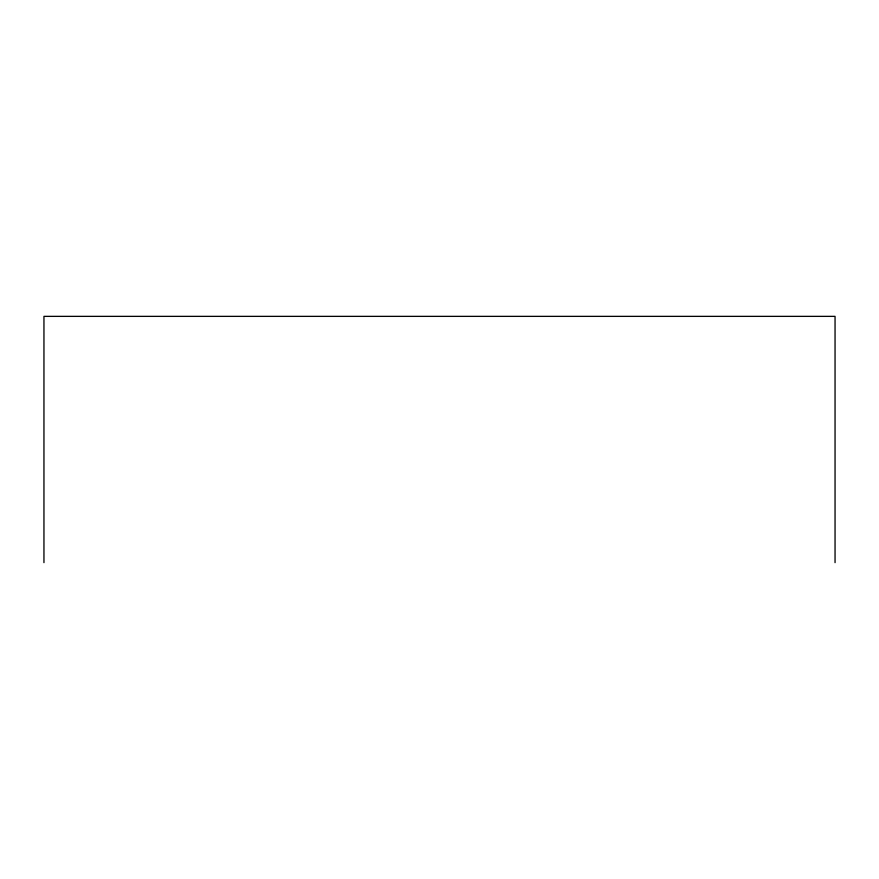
<?xml version="1.0" encoding="UTF-8"?>
<svg xmlns="http://www.w3.org/2000/svg" width="879" height="879" viewBox="0 0 879 879"><rect width="100%" height="100%" fill="white"/><g stroke="black" fill="none" stroke-linecap="round" stroke-linejoin="round"><path stroke-width="1.32" d="M835.05 562.637L835.05 316.363L43.95 316.363L43.95 562.637"/></g></svg>
